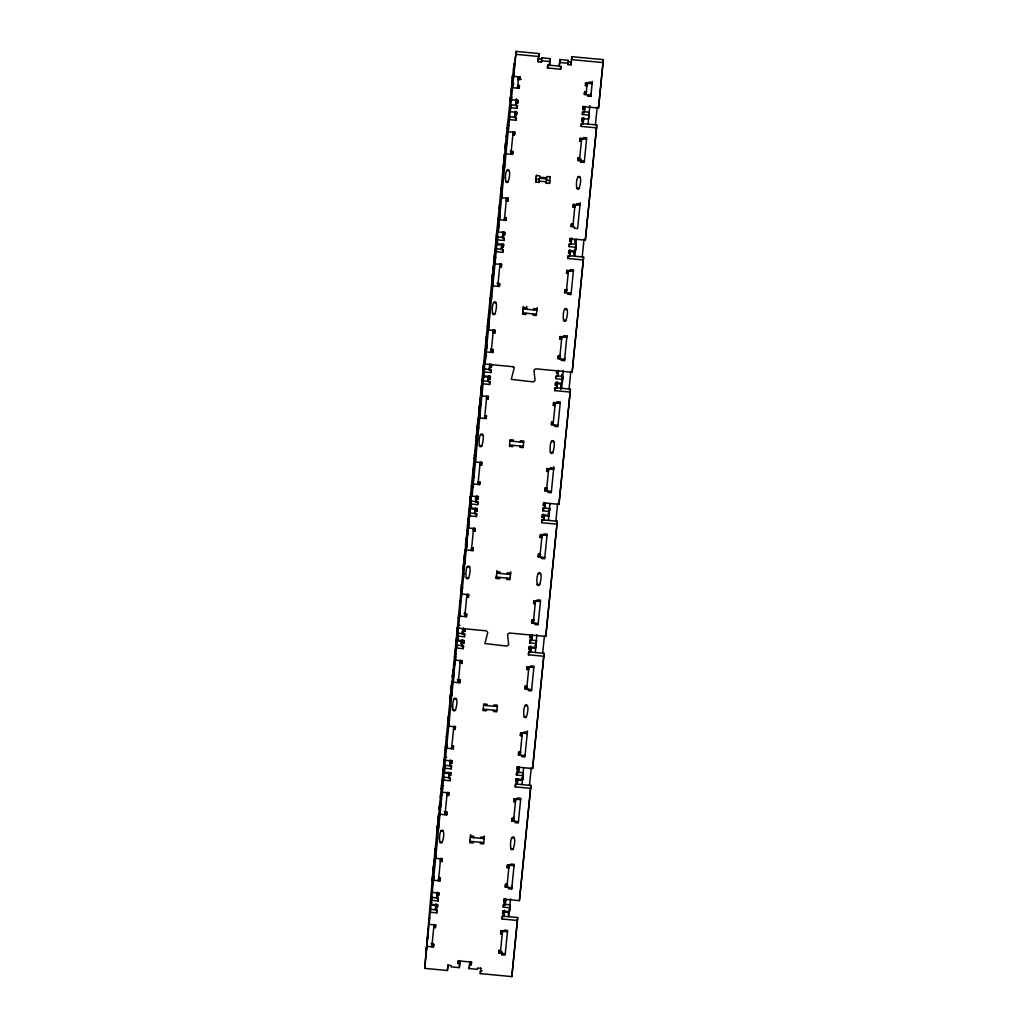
<?xml version="1.0" encoding="UTF-8"?>
<svg xmlns="http://www.w3.org/2000/svg" width="1028" height="1028" viewBox="0 0 1028 1028"><rect width="100%" height="100%" fill="white"/><g stroke="black" fill="none" stroke-linecap="round" stroke-linejoin="round"><path stroke-width="1.5" d="M463.23 569.82L464.99 550.134L453.052 671.888M473.214 477.3L473.33 476.234M473.137 479.678L430.295 912.221L436.874 912.838L437.131 910.191L435.486 910.037L436 904.46L437.645 904.614L437.401 907.557L435.756 907.403L435.486 910.037M440.588 794.515L439.856 803.986M435.474 909.741L435.885 904.01M448.658 777.643L448.979 772.902M466.339 538.723L466.969 530.319M461.842 645.545L462.253 639.814M478.444 427.455L477.416 427.982L480.153 398.221M485.396 357.551L483.031 383.817L489.611 384.446L489.881 381.799L488.236 381.645L488.75 376.068L490.395 376.222L490.138 379.165L488.493 379.011L488.236 381.645M475.026 513.447L475.386 508.243M493.337 266.123L479.896 401.151M496.948 242.261L496.216 251.719L502.795 252.348L503.065 249.701L501.42 249.547L501.934 243.97L501.664 246.617M488.223 381.349L488.621 375.618M501.407 249.251L501.715 244.51M503.977 916.231L504.144 913.725M517.161 784.133L517.444 779.751M508.911 916.693L509.297 911.232M530.345 652.035L530.782 646.021M522.096 784.595L522.609 777.836L521.62 777.746M543.542 519.924L543.915 514.463M535.28 652.497L536.886 634.687M556.726 387.826L557.009 383.457M548.464 520.399L549.993 503.476M569.91 255.728L570.283 250.267M561.648 388.301L562.136 381.774M574.845 256.203L576.348 239.331M466.442 537.503L467.432 537.515M438.429 823.287L437.864 824.238L438.108 822.053M451.613 691.189L451.048 692.14L451.292 689.955M465.298 559.129L464.309 559.039L464.232 560.042L466.211 540.008L467.2 540.098M475 456.303L475.09 455.558M474.126 468.164L473.355 475.977M475.874 447.501L475.116 455.301M476.761 435.641L476.851 434.895M486.668 355.302L485.679 355.213L485.756 354.21L485.512 356.395M504.362 162.797L503.784 163.748L506.521 134.025M459.336 967.631L459.979 960.73L459.336 967.631L451.112 966.86L451.253 965.536L447.964 965.228L447.437 970.509L424.692 968.363L433.006 870.472M426.826 944.462L426.157 952.288L428.136 931.252L427.468 939.078M427.005 942.792L427.083 941.815M432.865 873.325L432.197 881.163L432.467 878.516M433.045 871.667L433.135 870.69M427.224 942.432L426.89 946.338L433.469 946.968L433.726 944.321L432.081 944.167M427.211 941.725L427.288 940.748M433.251 870.587L433.341 869.611M433.52 867.953L434.189 860.115L433.919 862.762M434.613 855.013L434.703 854.037M434.883 852.366L435.217 848.46M429.421 920.407L429.087 924.326L435.666 924.943L435.397 927.59L433.752 927.436L434.009 924.493M437.08 830.354L437.414 826.435M429.601 918.749L429.678 917.773M437.337 827.707L437.427 826.73M437.401 907.557L437.658 904.91L431.092 904.293L431.336 901.35M436.99 897.894L431.734 897.393L431.477 900.322L438.056 900.952L438.326 898.305L436.682 898.151L437.196 892.574L436.682 898.151M439.406 806.402L439.162 809.344L439.804 802.444L439.56 805.374M433.816 876.383L433.482 880.289L440.061 880.919L440.318 878.272L438.673 878.118M441.205 788.964L441.295 787.988M441.475 786.317L441.809 782.411M436.013 854.358L435.679 858.277L442.258 858.894L441.989 861.541L440.344 861.387L440.601 858.444L442.246 858.598L441.989 861.541M436.193 852.7L436.27 851.724M443.672 764.305L444.006 760.386M437.311 841.469L437.401 840.493M437.581 838.822L437.658 837.846M441.115 797.779L439.599 815.422L440.254 808.818M443.942 764.498L442.425 782.141L443.094 775.536M445.047 750.44L445.137 749.451M445.317 747.793L445.394 746.816M438.673 827.823L438.763 826.846M438.943 825.176L439.02 824.199M440.125 810.128L441.642 792.498L440.986 799.103M442.952 776.847L444.469 759.217L443.813 765.821M446.409 736.78L446.499 735.804M446.679 734.146L446.756 733.17M440.408 810.334L440.074 814.24L446.653 814.87L446.91 812.223L445.265 812.069L445.008 814.716L447.206 792.691M447.797 722.915L447.887 721.939M448.067 720.268L448.401 716.362M442.605 788.309L442.271 792.228L448.851 792.845L448.581 795.492L446.936 795.338L447.193 792.395L448.838 792.549L448.581 795.492M450.264 698.256L450.598 694.337M442.785 786.651L442.862 785.675M450.521 695.609L450.611 694.632M450.058 780.74L450.303 777.798L443.723 777.181L443.479 780.124L450.058 780.74L450.315 778.093L448.671 777.939L448.94 775.305L450.585 775.459L450.842 772.812L444.276 772.195L444.52 769.252M451.241 768.854L451.498 765.911L444.918 765.295L444.661 768.224L451.241 768.854L451.51 766.207L449.866 766.053L450.11 763.123L450.38 760.476L452.024 760.63L451.767 763.573L450.123 763.418L450.38 760.476M452.59 674.304L452.346 677.246L452.988 670.346L452.744 673.276M446.653 747.896L446.73 746.919M453.528 665.347L453.785 662.417M454.389 656.866L454.479 655.89M447 744.285L446.666 748.191L453.245 748.821L453.502 746.174L451.857 746.02M454.659 654.219L454.993 650.313M449.197 722.26L448.863 726.179L455.443 726.796L455.173 729.443L453.528 729.289L453.785 726.346L455.43 726.5L455.173 729.443M449.377 720.602L449.454 719.626M456.856 632.207L457.19 628.288M450.495 709.371L450.585 708.395M450.765 706.724L450.842 705.748M454.299 665.681L452.783 683.324L453.438 676.72M457.139 632.4L455.61 650.043L456.278 643.438M458.231 618.342L458.321 617.353M458.501 615.695L458.578 614.718M451.857 695.725L451.947 694.748M452.127 693.078L452.204 692.101M453.309 678.03L454.826 660.4L454.17 667.005M456.136 644.749L457.666 627.119L456.997 633.723M459.606 604.682L459.683 603.706M459.863 602.048L459.953 601.059M453.592 678.236L453.258 682.142L459.837 682.772L460.094 680.125L458.449 679.971M460.981 590.817L461.071 589.841M461.251 588.17L461.585 584.264M455.789 656.211L455.455 660.13L462.035 660.747L461.765 663.394L460.12 663.24L460.377 660.297M455.969 654.553L456.046 653.577M463.448 566.158L463.782 562.239M463.242 648.642L463.487 645.7L456.92 645.083L456.663 648.025L463.242 648.642L463.499 645.995L461.855 645.841L462.125 643.207L463.769 643.361L464.026 640.714L457.46 640.097L457.704 637.154M464.425 636.756L464.682 633.813L458.102 633.197L457.845 636.126L464.425 636.756L464.695 634.109L463.05 633.955L463.564 628.378L463.294 631.025M465.774 542.206L465.53 545.148L466.172 538.248L465.928 541.178M459.837 615.798L459.914 614.821M467.573 524.768L467.663 523.792M432.158 942.894L431.824 946.814L434.022 924.789M460.184 612.187L459.85 616.093L466.429 616.723L466.686 614.076L465.041 613.922M467.843 522.121L468.177 518.215M462.382 590.162L462.047 594.081L468.627 594.698L468.357 597.345L466.712 597.191L466.969 594.248L468.614 594.402L468.357 597.345M462.561 588.504L462.651 587.528M470.04 500.109L470.374 496.19M463.679 577.273L463.769 576.297M463.949 574.626L464.026 573.65M467.483 533.583L465.967 551.226L466.635 544.609M470.323 500.302L468.794 517.932L469.462 511.327M471.428 486.231L471.505 485.255M471.685 483.597L471.775 482.62M465.041 563.627L465.131 562.637M465.311 560.98L465.388 560.003M466.494 545.932L468.01 528.302L467.354 534.907M469.321 512.651L470.85 495.021L470.181 501.625M472.79 472.584L472.867 471.608M473.047 469.95L473.137 468.961M466.776 546.125L466.442 550.044L473.021 550.674L473.278 548.027L471.634 547.873L471.377 550.507L473.574 528.495M474.165 458.719L474.255 457.743M474.435 456.072L474.769 452.153M438.75 876.845L438.416 880.765L440.614 858.74M468.974 524.113L468.639 528.032L475.219 528.649L474.949 531.296L473.304 531.142L473.561 528.199L475.206 528.353L474.949 531.296M469.154 522.455L469.243 521.479M476.632 434.06L476.966 430.141M476.427 516.544L476.671 513.602L470.104 512.985L469.847 515.928L476.427 516.544L476.696 513.897L475.052 513.743L475.309 511.109L476.953 511.263L477.223 508.616L470.644 507.999L470.888 505.056M477.609 504.658L477.866 501.715L471.287 501.099L471.042 504.028L477.609 504.658L477.879 502.011L476.234 501.857L476.748 496.28L478.393 496.434L478.136 499.377L476.491 499.21L476.234 501.857M473.24 478.508L474.987 458.013M475 457.833L476.645 438.339M476.761 437.17L477.66 426.504L478.624 426.916M478.958 410.108L478.714 413.05L479.356 406.15L479.112 409.08M433.469 946.968L433.713 944.025L431.079 943.781M435.397 927.59L435.654 924.647M473.368 480.076L473.034 483.995L479.613 484.625L479.87 481.978L478.238 481.824L477.969 484.458L480.166 462.446M480.757 392.67L480.847 391.694M481.027 390.023L481.361 386.104M436.874 912.838L437.118 909.909L430.539 909.279L424.692 968.363M475.566 458.064L475.232 461.983L481.811 462.6L481.541 465.247L479.909 465.093L480.153 462.15L481.798 462.304L481.541 465.247M475.746 456.406L475.835 455.43M483.224 368.011L483.558 364.092M438.056 900.952L438.313 898.009M436.939 895.516L438.583 895.671L438.84 892.728M476.863 445.175L476.953 444.199M477.133 442.528L477.21 441.552M479.318 417.162L479.151 419.116L479.819 412.511M482.145 383.881L481.978 385.834L482.646 379.229M484.612 354.133L484.689 353.157M484.869 351.499L484.959 350.522M440.061 880.919L440.305 877.976M448.671 777.939L449.185 772.362L448.928 775.009M478.226 431.529L478.316 430.539M478.495 428.882L478.573 427.905L477.519 427.828L476.876 434.638L477.853 434.728M479.292 417.805L481.207 396.204L480.372 404.762L480.513 403.439M482.119 384.523L484.034 362.923L483.199 371.481L483.34 370.157M485.974 340.486L486.051 339.51M486.231 337.852L486.321 336.863M479.96 414.027L479.626 417.946L486.205 418.576L486.475 415.929L484.83 415.775M487.349 326.621L487.439 325.645M487.619 323.974L487.953 320.055M451.819 746.045L451.6 748.667L453.798 726.642M482.158 392.015L481.824 395.934L488.403 396.551L488.133 399.198L486.501 399.044L486.745 396.101M482.338 390.357L482.428 389.368M489.816 301.962L490.15 298.043M490.138 379.165L490.407 376.518L483.828 375.901L484.072 372.958M489.726 369.489L484.471 369.001L484.227 371.93L490.793 372.56L491.063 369.913L489.418 369.759L489.932 364.182M492.142 278.01L491.898 280.94L492.541 274.052L492.296 276.982M446.653 814.87L446.897 811.927L444.263 811.683M461.199 643.901L461.366 641.935L461.238 643.258M462.035 633.968L462.292 630.858M458.527 678.698L458.192 682.618L460.39 660.593M486.552 347.978L486.218 351.897L492.797 352.527L493.067 349.88L491.423 349.726M493.941 260.572L494.031 259.596M494.211 257.925L494.545 254.006M488.75 325.966L488.416 329.885L494.995 330.502L494.738 333.149L493.093 332.995L493.414 329.564M488.93 324.308L489.02 323.319M496.408 235.913L496.742 231.994M450.585 775.459L450.829 772.516M490.048 313.077L490.138 312.101M490.317 310.43L490.395 309.454M497.796 222.035L497.873 221.059M498.053 219.401L498.143 218.424M453.245 748.821L453.489 745.878M461.855 645.841L462.369 640.264L464.014 640.418L463.769 643.361M491.41 299.431L491.5 298.441M491.68 296.784L491.757 295.807M499.158 208.388L499.235 207.412M499.415 205.754L499.505 204.765M493.144 281.929L492.81 285.848L499.39 286.465L499.659 283.831L498.015 283.677L497.745 286.311L499.942 264.299M500.546 194.523L500.623 193.547M500.803 191.876L501.137 187.957L502.127 188.06M465.119 612.649L464.784 616.569L466.982 594.544M495.342 259.917L495.008 263.836L501.587 264.453L501.33 267.1L499.685 266.946L499.929 264.003L501.574 264.157L501.33 267.1M495.522 258.259L495.612 257.27M503 169.864L503.334 165.945M501.42 249.547L501.677 246.9L503.322 247.067L503.591 244.42L497.012 243.803L497.256 240.86M503.99 240.462L504.234 237.519L497.655 236.903L497.411 239.832L503.99 240.462L504.247 237.815L502.602 237.661L503.116 232.084L504.761 232.238L504.517 235.168L502.872 235.014L502.602 237.661M505.339 145.912L505.082 148.842L505.725 141.954L505.48 144.884M459.837 682.772L460.081 679.829L457.46 679.585M461.765 663.394L462.022 660.451M499.736 215.88L499.402 219.799L505.982 220.416L506.251 217.782L504.607 217.628L504.337 220.262L506.534 198.25M507.138 128.474L507.215 127.485M501.934 193.868L501.6 197.787L508.179 198.404L507.922 201.051L506.277 200.897L506.521 197.954L508.166 198.108L507.922 201.051M463.05 633.955L463.307 631.308L464.952 631.475L465.209 628.532M502.114 192.21L502.204 191.221M503.245 180.979L503.322 180.003M510.171 97.403L509.837 101.322L510.826 101.412M466.429 616.723L466.673 613.78L464.052 613.536M475.052 513.743L475.566 508.166L475.296 510.813M503.502 178.332L503.591 177.356M504.607 167.333L504.684 166.343M504.864 164.686L504.954 163.709M512.124 78.334L512.368 75.391M506.329 149.831L505.994 153.75L512.574 154.367L512.843 151.733L511.199 151.579M508.526 127.819L508.192 131.738L514.771 132.355L514.514 135.002L512.869 134.848L513.113 131.905M508.706 126.161L508.796 125.172M510.441 108.762L510.196 111.705L516.776 112.322L516.506 114.969L514.861 114.802M473.021 550.674L473.265 547.731M511.636 96.876L511.379 99.806L517.958 100.436L517.701 103.07L516.056 102.916M484.779 415.8L484.561 418.409L486.758 396.397M514.051 72.435L513.73 76.355L520.296 76.971L520.039 79.619L518.395 79.464M514.244 70.778L514.321 69.801M476.953 511.263L477.198 508.32M479.613 484.625L479.858 481.682M491.487 348.453L491.153 352.36L493.35 330.348M486.205 418.576L486.45 415.633M488.133 399.198L488.39 396.255M489.611 384.446L489.868 381.504L483.288 380.887L472.148 495.637M490.793 372.56L491.05 369.617M489.418 369.759L489.688 367.112L491.32 367.266L491.577 364.336M492.797 352.527L493.042 349.584L490.42 349.34M494.738 333.149L494.982 330.206L493.337 330.052M499.39 286.465L499.647 283.535L497.012 283.291M511.263 150.306L510.929 154.213L513.126 132.201M502.795 252.348L503.052 249.406L496.473 248.789L485.01 364.002L486.771 344.316L485.679 355.213M503.322 247.067L503.579 244.124M505.982 220.416L506.239 217.486M516.107 105.293L510.839 104.805L510.595 107.734L517.174 108.364L517.431 105.717L515.786 105.563L516.3 99.986M517.791 85.041L517.521 88.164L518.652 76.817M512.574 154.367L512.831 151.437L510.196 151.193M514.514 135.002L514.758 132.059M515.979 120.25L516.236 117.308L509.657 116.691L509.4 119.621L515.979 120.25L516.249 117.603L514.604 117.449L515.118 111.872L516.763 112.026L516.506 114.969M517.174 108.364L517.418 105.421M517.701 103.07L517.945 100.14M513.91 83.885L512.921 83.782L512.586 87.701L519.166 88.318L519.423 85.388M520.039 79.619L520.284 76.676M447.437 970.509L447.951 964.932M459.734 963.673L458.09 963.519L458.334 960.576M473.304 841.611L473.163 842.934L469.886 842.626L470.13 839.683M470.631 834.723L470.413 837.332L484.111 838.63L484.329 836.021M559.502 63.492L559.245 66.434L560.89 66.589L560.633 69.236L547.474 67.989L547.744 65.342L549.389 65.496L549.774 61.539L541.563 60.768L541.422 62.078L538.132 61.77L538.916 53.546L516.172 51.4L514.27 65.548M538.132 61.77L538.916 53.546M499.672 577.415L499.544 578.738L496.254 578.43L496.498 575.487M496.999 570.527L496.781 573.136L510.479 574.434L510.698 571.825M541.422 62.078L541.807 57.825L550.031 58.596L549.774 61.539M526.04 313.219L525.912 314.542L522.622 314.221L522.866 311.291M523.368 306.331L523.149 308.94L536.847 310.238L537.066 307.629M550.147 176.52L549.505 183.421L546.215 183.112L546.356 181.789L539.225 181.121L539.096 182.444L535.806 182.123L536.449 175.223M480.847 968.337L477.557 968.029L477.429 969.34L469.205 968.569L469.449 965.626M471.248 964.765L471.492 961.822L469.847 961.668L469.603 964.611L471.248 964.765L471.505 962.118L458.359 960.872L458.09 963.519M526.683 306.318L526.439 309.248L526.567 307.937L523.278 307.616L522.622 314.221M547.474 67.989L547.731 65.047L559.412 66.152M539.096 182.444L539.482 178.178L546.6 178.859L546.215 183.112M549.389 65.496L550.031 58.596M517.431 920.458L502.088 919.006L502.332 916.076L517.675 917.516L511.828 976.6L480.32 973.619L480.564 970.689L482.145 970.83M567.726 64.571L568.111 60.318L559.887 59.534L559.643 62.477L567.867 63.248L567.726 64.571L571.015 64.88L571.799 56.656L603.308 59.637L598.514 108.056L583.172 106.604L582.915 109.238L584.559 109.392M549.505 183.421L549.762 180.491L546.472 180.17L546.6 178.859M560.633 69.236L560.877 66.293M571.015 64.88L571.272 61.95L567.983 61.629L568.111 60.318M571.799 56.656L571.542 59.598L603.063 62.58M505.262 953.753L498.683 953.136L498.927 950.193M500.61 933.758L500.867 930.815L502.512 930.982L502.255 933.912L500.61 933.758L500.88 931.111L507.459 931.741M503.99 916.526L504.26 913.879L502.615 913.725L502.859 910.782L504.504 910.936L503.99 916.526L502.345 916.359L502.088 919.006M503.27 907.12L503.527 904.177L510.094 904.807L509.849 907.737L503.27 907.12L503.54 904.473L505.185 904.627L505.442 901.993L503.797 901.839L504.054 898.896M511.854 887.704L505.275 887.087L505.519 884.144L507.716 884.35M509.104 864.933L508.847 867.863L507.202 867.709L507.459 864.766M500.546 950.682L500.328 953.29L502.525 931.265M518.446 821.655L511.867 821.038L512.111 818.095L514.308 818.301M513.794 801.66L514.051 798.717L515.696 798.872L515.439 801.814L513.794 801.66L514.064 799.013L520.643 799.643M505.185 904.627L505.699 899.05L505.429 901.697M530.615 788.36L515.272 786.908L515.516 783.966L530.872 785.418L530.615 788.36L519.41 900.644L504.067 899.192L503.797 901.839M517.174 784.415L517.444 781.781L515.799 781.627L516.043 778.684L517.688 778.838L517.174 784.415L515.542 784.261L515.272 786.908M507.254 883.322L506.92 887.241L509.117 865.216M516.454 775.022L516.711 772.079L523.291 772.709L523.034 775.639L516.454 775.022L516.724 772.375L518.369 772.529L518.626 769.895L516.981 769.741L517.238 766.798L518.883 766.952L518.369 772.529M525.038 755.606L518.459 754.989L518.703 752.046L520.9 752.252M504.17 931.432L504.298 930.109L507.588 930.417L505.121 955.076L501.831 954.768L502.088 951.825M520.386 735.611L520.643 732.668L522.288 732.823L522.031 735.765L520.386 735.611L520.656 732.964L527.236 733.594L527.454 730.985M513.846 817.273L513.512 821.192L515.709 799.167M531.63 689.557L525.051 688.94L525.295 685.997M526.978 669.562L527.236 666.619L528.88 666.774L528.623 669.716L526.978 669.562L527.248 666.915L533.828 667.545M543.799 656.262L528.456 654.81L528.713 651.868L544.056 653.32L543.799 656.262L532.594 768.546L517.251 767.094L516.981 769.741M530.371 652.317L530.628 649.683L528.983 649.529L529.24 646.586L530.872 646.74L530.371 652.317L528.726 652.163L528.456 654.81M520.322 752.535L520.104 755.143L522.301 733.118M529.638 642.924L529.895 639.981L536.475 640.611L536.218 643.541L529.638 642.924L529.908 640.277L531.553 640.431L531.81 637.797L530.165 637.643L530.422 634.7M538.222 623.508L531.643 622.891L531.887 619.948L534.085 620.154M535.472 600.725L535.215 603.667L533.583 603.513L533.828 600.57M526.914 686.486L526.696 689.094L528.893 667.069M544.814 557.459L538.235 556.842L538.492 553.899L540.677 554.105M540.175 537.464L540.42 534.521L542.064 534.676L541.82 537.618L540.175 537.464L540.432 534.817L547.012 535.447M508.295 914.894L508.564 911.695M531.553 640.431L532.067 634.854L531.797 637.501M556.983 524.164L541.64 522.712L541.897 519.77L557.24 521.222L545.778 636.448L509.361 633.004L507.588 634.392L508.68 644.723L506.894 646.098L484.908 643.554L487.76 632.516L486.295 630.819L458.424 628.211M533.622 619.126L533.288 623.045L535.485 601.02M543.555 520.219L543.812 517.585L542.167 517.431L542.424 514.488L544.069 514.642L543.555 520.219L541.91 520.065L541.64 522.712M542.835 510.826L543.08 507.883L549.659 508.513L549.402 511.443L542.835 510.826L543.092 508.179L544.737 508.333L544.994 505.699L543.362 505.532L543.606 502.602L545.251 502.756L544.737 508.333M551.406 491.41L544.827 490.793L545.084 487.85L547.269 488.056M502.615 913.725L502.872 911.078L509.451 911.707L509.708 908.765M546.767 471.415L547.012 468.472L548.656 468.627L548.412 471.569L546.767 471.415L547.024 468.768L553.604 469.398L553.822 466.776M508.564 887.395L508.436 888.719L511.713 889.027L511.97 886.085M540.214 553.077L539.88 556.996L542.077 534.971M557.998 425.361L551.419 424.744L551.676 421.801M553.36 405.366L553.604 402.423L555.249 402.578L555.004 405.52L553.36 405.366L553.617 402.719L560.196 403.349M570.167 392.066L554.824 390.614L555.081 387.672L570.424 389.124L570.167 392.066L558.962 504.35L543.619 502.898L543.362 505.532M556.739 388.121L556.996 385.487L555.351 385.333L555.608 382.39L557.253 382.544L556.739 388.121L555.094 387.967L554.824 390.614M556.019 378.728L556.264 375.785L562.843 376.402L562.586 379.345L556.019 378.728L556.276 376.081L557.921 376.235L558.191 373.601L556.546 373.434L556.79 370.504M564.59 359.312L558.011 358.682L558.268 355.752L560.453 355.958M515.799 781.627L516.069 778.98L522.635 779.61L522.892 776.667M561.841 336.529L561.596 339.471L559.952 339.317L560.196 336.374M571.183 293.263L564.603 292.633L564.86 289.703L567.045 289.909M566.544 273.268L566.788 270.325L568.433 270.48L568.188 273.422L566.544 273.268L566.801 270.621L573.38 271.251M557.921 376.235L558.435 370.658L558.165 373.305M583.351 259.968L568.009 258.516L568.266 255.574L583.608 257.026L572.146 372.252L535.729 368.808L533.956 370.183L535.048 380.527L533.275 381.902L511.276 379.358L514.129 368.32L513.409 366.752L484.805 364.015M559.99 354.93L559.656 358.849L561.853 336.824M569.204 246.63L569.448 243.687L576.027 244.304L575.77 247.247L569.204 246.63L569.461 243.983L571.105 244.137L571.375 241.49L569.73 241.336L569.975 238.406L571.619 238.56L571.105 244.137M576.682 204.88L576.811 203.557L580.1 203.878L577.646 228.537L574.356 228.216L574.485 226.905L571.195 226.584L571.452 223.654L573.637 223.86M528.983 649.529L529.253 646.882L535.819 647.511L536.076 644.569M569.563 249.663L569.294 253.441L569.435 252.13M573.136 207.219L573.38 204.276L575.025 204.431L574.78 207.373L573.136 207.219L573.393 204.572L579.972 205.189L580.19 202.58M566.582 288.881L566.248 292.8L568.445 270.775M584.367 161.165L577.787 160.535L578.044 157.605M579.728 141.17L579.972 138.227L581.617 138.382L581.373 141.324L579.728 141.17L579.985 138.523L586.564 139.14M596.548 127.87L581.193 126.418L581.45 123.476L596.793 124.928L596.548 127.87L585.33 240.154L569.987 238.702L569.73 241.336M581.719 121.137L581.976 118.194L583.621 118.348L583.364 121.291L581.719 121.137L581.989 118.49L588.569 119.107L588.813 116.177M582.388 114.532L582.632 111.589L589.211 112.206L588.967 115.149L582.388 114.532L582.645 111.885L584.289 112.039L584.803 106.462L584.161 112.951M582.915 109.238L583.159 106.308M591.023 94.332L590.959 95.116L584.379 94.486L584.636 91.556L586.821 91.762M542.167 517.431L542.437 514.784L549.016 515.401L549.26 512.471M581.193 126.418L581.462 123.771L583.107 123.925L583.351 120.996M560.735 388.969L561.121 384.511M561.763 377.584L562.02 374.616M586.294 91.518L586.024 94.64L587.155 83.294M587.232 82.51L586.898 85.941L585.253 85.787L585.523 83.139L592.089 83.769L592.295 81.418M583.274 138.831L583.416 137.508L586.692 137.829L584.238 162.488L580.948 162.167L581.193 159.237M511.828 976.6L517.675 917.516M555.351 385.333L555.621 382.686L562.2 383.303L562.444 380.373M561.301 359.003L561.172 360.314L564.462 360.635L564.706 357.693M566.916 335.732L566.788 337.3L560.209 336.67L559.952 339.317M574.099 254.777L574.575 249.932M575.205 242.518L575.449 239.55L575.192 242.197M519.41 900.644L530.872 785.418M574.202 254.546L574.369 252.592L574.228 253.916M568.009 258.516L568.278 255.869L569.923 256.023L570.18 253.389L568.535 253.235L568.805 250.588L575.384 251.205L575.629 248.275M532.594 768.546L544.056 653.32M587.669 94.807L587.541 96.118L590.83 96.439L591.074 93.497M545.778 636.448L557.24 521.222M558.962 504.35L570.424 389.124M572.146 372.252L583.608 257.026M585.33 240.154L596.793 124.928M598.514 108.056L603.308 59.637M440.832 804.294L439.843 804.204L438.224 820.897M440.344 797.445L451.806 682.232L450.046 701.88L451.125 691.137M454.016 672.196L453.027 672.106L451.408 688.799M497.963 242.133L496.974 242.03L498.58 225.453M510.505 898.883L509.374 910.41M557.022 383.29L557.15 381.825M563.254 370.491L562.162 381.542M518.086 80.158L518.472 76.882M504.414 910.217L504.26 911.977L509.181 912.517M477.519 427.828L477.596 427.095M432.762 873.414L438.622 814.33L436.861 833.978L437.941 823.235M466.712 533.249L478.174 418.036L476.414 437.684L477.506 426.89M493.08 269.053L504.542 153.84L502.782 173.488L503.861 162.745M432.544 877.539L433.842 863.738M464.309 559.039L463.242 569.666M443.646 767.775L443.775 766.464M456.83 635.677L456.972 634.353M470.014 503.579L470.156 502.255M496.395 239.383L496.524 238.059M496.563 237.429L497.218 230.825L495.175 253.736L495.83 247.131M443.119 774.894L443.248 773.57M456.303 642.796L456.445 641.472M469.488 510.698L469.629 509.374M482.672 378.6L482.813 377.276M495.869 246.502L495.997 245.178M440.819 801.056L440.948 799.745M454.003 668.958L454.132 667.635M467.187 536.86L467.316 535.537M493.556 272.664L493.697 271.341M493.723 270.711L494.391 264.106L492.335 287.018L493.003 280.413M428.021 929.813L428.162 928.49M440.292 808.175L440.421 806.851M453.476 676.077L453.605 674.754M466.661 543.979L466.789 542.655M479.845 411.881L479.986 410.557M493.029 279.783L493.17 278.459M431.092 904.293L431.734 897.393M444.276 772.195L444.918 765.295M457.46 640.097L458.102 633.197M470.644 507.999L471.287 501.099M483.828 375.901L484.471 369.001M497.012 243.803L497.655 236.903M439.791 841.996C437.992 825.805 447.231 826.64 442.258 842.228C441.051 844.785 437.645 840.467 442.258 842.228M452.975 709.898C451.176 693.707 460.416 694.542 455.443 710.13C454.235 712.687 450.829 708.369 455.443 710.13M466.159 577.8C464.36 561.609 473.6 562.444 468.627 578.032C467.419 580.589 464.014 576.271 468.627 578.032M479.344 445.702C477.545 429.511 486.784 430.346 481.811 445.934C480.603 448.491 477.198 444.173 481.811 445.934M492.528 313.604C490.729 297.413 499.968 298.248 494.995 313.836C493.787 316.393 490.382 312.075 494.995 313.836M505.725 181.506C503.926 165.302 513.152 166.15 508.179 181.738C506.984 184.295 503.566 179.964 508.179 181.738M475.476 498.76L475.617 497.449M436.437 898.395L437.054 892.253M449.621 766.297L450.238 760.155M462.806 634.199L463.422 628.057M475.977 502.332L476.555 496.524M489.187 369.99L489.791 363.861M502.371 237.892L502.975 231.763M435.743 907.107L436 904.46M449.866 766.053L450.123 763.418M462.112 642.911L462.369 640.264M476.478 498.914L476.748 496.28M488.48 378.715L488.75 376.068M502.859 234.718L503.116 232.084M514.54 117.577L515.195 111.127M515.786 105.563L516.429 98.727M438.583 895.671L438.853 893.024L432.056 892.407M451.767 763.573L452.037 760.926L445.24 760.309M464.952 631.475L465.221 628.828M478.136 499.377L478.405 496.73L471.621 496.061M491.32 367.266L491.59 364.632M504.517 235.168L504.774 232.534L497.989 231.917M519.166 88.318L519.436 85.684L517.791 85.53M541.807 57.825L541.679 59.149L538.389 58.84M469.886 842.626L470.541 836.021L473.831 836.329L473.69 837.653M496.254 578.43L496.909 571.812L500.199 572.133L500.071 573.457M535.806 182.123L536.462 175.518L539.751 175.839L539.623 177.15L546.742 177.831L546.883 176.508L550.173 176.816M486.488 709.513L486.36 710.836L483.07 710.528L483.725 703.923L487.015 704.231L486.886 705.555M512.856 445.317L512.728 446.64L509.438 446.319L510.094 439.714L513.383 440.035L513.255 441.346M539.482 178.178L539.34 179.502L536.051 179.193M480.423 842.279L480.294 843.602L483.584 843.911L484.239 837.306L480.95 836.998L480.821 838.321M493.607 710.181L493.479 711.505L496.768 711.813L497.423 705.208L494.134 704.9L494.005 706.223M506.791 578.083L506.663 579.406L509.952 579.715L510.608 573.11L507.318 572.802L507.189 574.125M519.975 445.985L519.847 447.308L523.136 447.617L523.792 441.012L520.502 440.704L520.374 442.027M533.159 313.887L533.031 315.21L536.32 315.519L536.976 308.914L533.699 308.606L533.558 309.929M469.205 968.569L469.847 961.668M559.245 66.434L559.887 59.534M480.32 973.619L480.834 968.042M498.683 953.136L498.94 950.489L500.585 950.643M505.275 887.087L505.532 884.44L507.177 884.594M507.202 867.709L507.472 865.062L514.051 865.692M511.867 821.038L512.124 818.391L513.769 818.545M518.459 754.989L518.716 752.342L520.361 752.496M525.051 688.94L525.321 686.293L526.953 686.447M530.165 637.643L530.435 634.996M531.643 622.891L531.913 620.244L533.558 620.398M533.583 603.513L533.84 600.866L540.42 601.496M538.235 556.842L538.505 554.195L540.15 554.349M544.827 490.793L545.097 488.146L546.742 488.3L546.472 490.947L548.669 468.922M551.419 424.744L551.689 422.097L553.334 422.251L553.064 424.898L555.261 402.873M556.546 373.434L556.803 370.8M558.011 358.682L558.281 356.048L559.926 356.202M564.603 292.633L564.873 289.999L566.518 290.153M571.195 226.584L571.465 223.95L573.11 224.104L572.84 226.751L575.037 204.726M577.787 160.535L578.057 157.901L579.702 158.055L579.432 160.702L581.63 138.677M584.379 94.486L584.649 91.852L586.294 92.006M504.941 904.871L505.558 898.729M518.125 772.773L518.742 766.631M531.322 640.675L531.926 634.533M544.48 508.821L545.058 503M557.69 376.479L558.294 370.337M571.028 242.839L571.478 238.239M504.247 913.584L504.504 910.936M510.762 848.704C508.963 832.513 518.202 833.348 513.229 848.948C512.021 851.492 508.616 847.175 513.229 848.948M517.431 781.486L517.688 778.838M518.613 769.599L518.883 766.952M523.946 716.606C522.147 700.415 531.386 701.25 526.413 716.85C525.205 719.394 521.8 715.077 526.413 716.85M530.615 649.388L530.872 646.74M537.13 584.508C535.331 568.317 544.57 569.152 539.597 584.739C538.389 587.296 534.984 582.979 539.597 584.739M543.799 517.29L544.069 514.642M544.981 505.403L545.251 502.756M550.314 452.41C548.515 436.219 557.754 437.054 552.781 452.641C551.573 455.198 548.168 450.881 552.781 452.641M556.983 385.192L557.253 382.544M563.498 320.312C561.699 304.121 570.938 304.956 565.965 320.543C564.757 323.1 561.352 318.783 565.965 320.543M571.362 241.207L571.619 238.56M576.695 188.214C574.896 172.023 584.122 172.858 579.149 188.445C577.954 191.002 574.536 186.685 579.149 188.445M583.043 124.054L583.698 117.603M501.831 954.768L501.972 953.444M510.762 865.383L510.89 864.06L514.18 864.368L511.713 889.027M515.156 821.346L515.028 822.67L518.305 822.978L520.772 798.319L517.482 798.011L517.354 799.334M521.749 755.297L521.62 756.621L524.897 756.929L527.364 732.27L524.074 731.962L523.946 733.285M528.341 689.248L528.212 690.572L531.502 690.88L533.956 666.221L530.666 665.913L530.538 667.223M534.933 623.199L534.804 624.523L538.094 624.831L540.548 600.172L537.259 599.864L537.13 601.174M541.525 557.15L541.396 558.474L544.686 558.782L547.14 534.123L543.851 533.815L543.722 535.125M548.117 491.101L547.988 492.425L551.278 492.733L553.732 468.074L550.443 467.766L550.314 469.076M554.709 425.052L554.58 426.376L557.87 426.684L560.324 402.025L557.035 401.717L556.906 403.027M563.498 336.978L563.627 335.668L566.916 335.976L564.462 360.635M567.893 292.954L567.764 294.265L571.054 294.586L573.508 269.927L570.219 269.619L570.09 270.929M580.948 162.167L581.077 160.856M588.8 83.448L588.941 82.137L592.231 82.446L590.83 96.439M561.738 376.942L562.008 374.295M561.044 386.014L561.172 384.69M575.282 241.516L575.423 240.192M560.748 389.291L561.018 386.644M522.751 776.397L523.612 767.723M509.451 911.707L510.094 904.807M522.635 779.61L523.291 772.709M535.819 647.511L536.475 640.611M549.016 515.401L549.659 508.513M562.2 383.303L562.843 376.402M575.384 251.205L576.027 244.304M587.977 124.529L589.866 105.666M529.471 785.353L531.27 767.736M542.655 653.255L544.454 635.638M555.84 521.157L557.639 503.54M569.024 389.059L570.823 371.442M582.208 256.961L584.007 239.344M595.392 124.838L597.204 107.169M498.696 224.297L499.955 212.218L498.194 231.904L516.172 51.4L515.928 54.343L538.672 56.489M513.499 70.135L514.064 63.903L506.264 136.955L507.254 137.045M513.653 68.503L514.424 63.916M512.676 75.789L512.882 74.543L511.134 92.16L511.34 90.901M514.591 64.417L514.797 63.171L513.049 80.788L513.268 79.541M585.497 82.844L587.142 82.998M518.189 78.899L521.222 79.195M508.719 122.011L507.729 121.908L507.395 125.827L508.385 125.917M505.763 143.714L506.753 143.804M506.817 170.494L509.284 170.725M577.787 177.214L580.255 177.446M496.742 244.613L501.664 245.075M570.18 251.564L575.102 252.027M493.633 302.592L496.1 302.823M564.603 309.312L567.07 309.544M522.751 312.91L536.449 314.195M483.558 376.711L488.48 377.173M556.983 383.662L561.918 384.125M479.626 405.328L480.616 405.417M480.449 434.69L482.916 434.921M551.419 441.41L553.886 441.642M509.965 441.038L523.663 442.336M509.567 445.008L523.265 446.293M473.51 477.082L474.499 477.172M473.522 477.236L474.499 477.339M472.623 484.535L473.612 484.625M472.366 487.311L473.484 487.4M470.606 506.226L471.595 506.329M547.988 513.55L548.978 513.64M470.361 508.809L475.296 509.271M543.799 515.76L548.734 516.223M465.183 550.237L466.172 550.327M467.265 566.788L469.732 567.019M538.235 573.508L540.702 573.74M496.383 577.106L510.081 578.404M458.886 625.268L459.876 625.358M534.804 645.648L535.794 645.738M457.177 640.907L462.112 641.382M530.615 647.858L535.549 648.321M453.258 669.524L454.247 669.626M451.999 682.335L452.988 682.425M454.08 698.886L456.548 699.13M525.051 705.606L527.518 705.838M450.11 701.096L451.099 701.186M450.11 701.25L451.099 701.353M483.597 705.234L497.295 706.532M483.199 709.204L496.897 710.502M445.702 757.366L446.692 757.456M443.993 773.005L448.928 773.48M517.431 779.956L522.365 780.419M440.896 830.984L443.364 831.228M511.867 837.704L514.334 837.936M470.014 841.302L483.713 842.6M431.053 902.533L432.03 902.623M430.809 905.103L435.743 905.578M512.664 366.623L513.871 367.214"/></g></svg>
